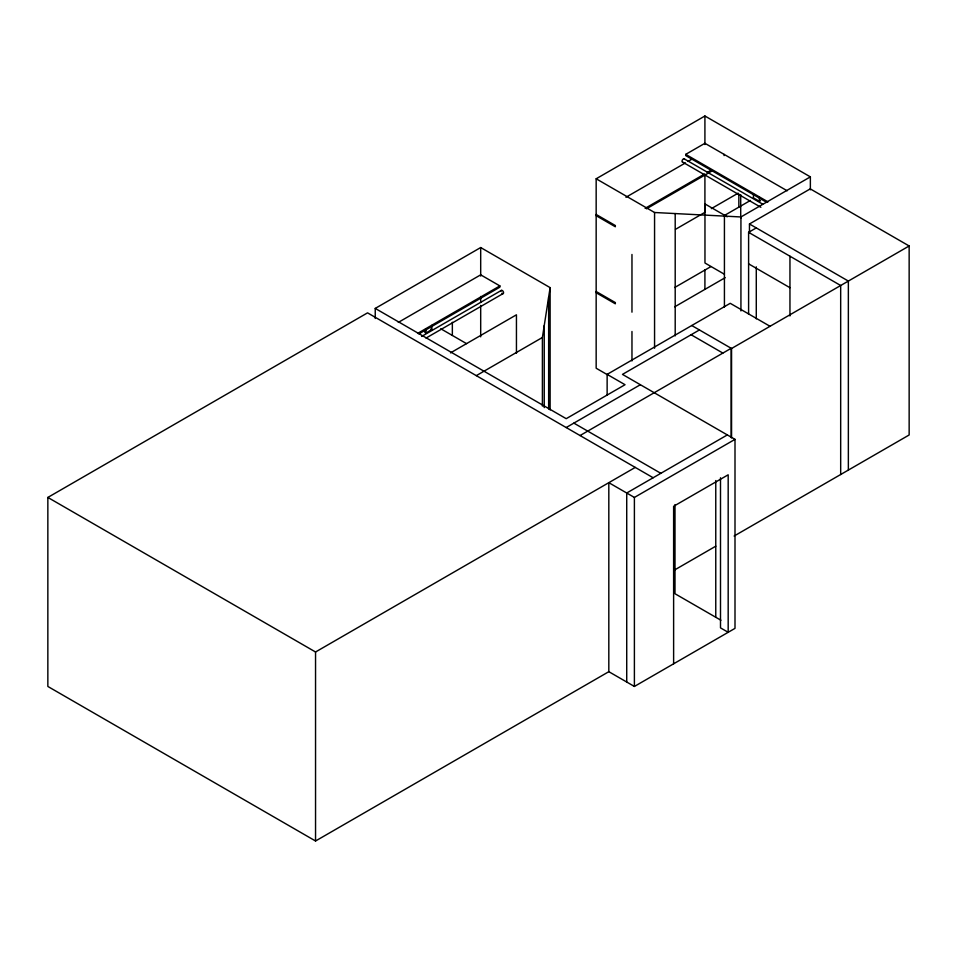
<?xml version="1.0" encoding="UTF-8"?>
<svg xmlns="http://www.w3.org/2000/svg" width="957" height="957" viewBox="0 0 957 957"><rect width="100%" height="100%" fill="white"/><g stroke="black" fill="none" stroke-linecap="round" stroke-linejoin="round"><path stroke-width="1.44" d="M699.423 329.95L622.469 374.39L735 439.359L735 628.366L634.395 686.456L608.819 671.682L315.547 841L47.85 686.456L47.85 497.437L367.548 312.855L653.153 477.746M542.392 406.103L542.392 337.486L550.119 287.626L480.689 247.54L375.24 308.417L375.24 318.478M607.671 374.869L596.163 368.23L596.163 178.78L704.914 116L810.364 176.878L810.364 189.809M766.748 202.37L685.726 155.596L685.726 154.364L704.914 143.299L787.18 190.79M398.291 322.413L480.689 274.838L499.877 285.916L499.877 287.148L418.867 333.921M625.938 197.274L685.487 162.893M688.083 161.398L691.971 159.161M417.575 333.431L499.877 285.916M424.836 329.567L424.836 332.426L425.901 333.036L431.87 329.591L431.87 325.308M421.642 336.433L501.372 290.402M645.126 208.351L704.675 173.971M707.259 172.475L711.147 170.226M646.418 208.829L712.439 170.717M426.021 338.084L503.179 293.536M450.508 352.882L516.445 314.805L516.445 353.205M675.51 229.321L704.962 212.31M711.35 208.626L738.17 193.147M724.676 215.325L750.455 200.444M753.434 193.589L753.434 197.872L759.403 201.317L760.468 200.707M596.163 178.78L654.564 212.502L740.933 216.964L810.364 176.878M476.311 375.646L542.392 337.486M749.463 232.898L749.463 223.974L810.256 188.876L909.15 245.973L909.15 434.98L734.127 536.028M748.601 314.363L748.601 232.336L756.281 227.91M674.697 287.507L710.943 266.572M674.697 306.826L725.179 277.674M607.133 395.205L607.133 374.378L730.227 303.309L770.026 326.289M566.197 427.54L640.365 384.726M580.05 435.543L731.184 348.288L731.184 437.588M691.755 325.524L731.555 348.504L909.15 245.973M47.85 497.437L315.547 651.992L635.257 467.411M727.32 434.933L626.727 493.011L626.727 682.018M608.819 671.682L608.819 482.675L634.395 497.437L735 439.359M674.745 569.882L715.788 546.184M685.726 154.364L768.028 201.891M684.243 158.862L762.681 204.152M682.425 161.996L760.875 207.286M749.463 223.974L848.357 281.071L848.357 470.078M727.236 216.796L704.962 203.937L704.962 263.008L724.305 274.18M748.601 232.336L840.677 285.497L840.677 474.516M748.601 263.845L789.956 287.71M596.163 214.464L615.339 225.541L615.339 226.773L596.163 215.696M691.11 334.747L722.87 353.085M596.163 291.502L615.339 302.579L615.339 303.812L596.163 292.734M607.133 374.378L625.041 384.714L566.209 418.676L375.24 308.417M440.746 328.753L466.526 343.635M430.806 328.981L431.87 329.591M573.865 423.114L660.832 473.32M720.908 620.232L674.996 593.735L674.996 504.578M789.956 256.213L789.956 315.954M759.403 197.034L759.403 201.317M756.281 266.847L756.281 318.848M740.933 216.964L740.933 310.929M740.718 194.63L740.718 218.316M738.852 193.96L738.852 207.143M731.555 348.504L731.555 437.804M724.425 216.103L724.425 307.101M724.09 154.364L724.09 155.596M720.501 477.794L720.501 627.876L728.181 632.302L728.181 474.804L673.62 506.301L673.62 663.811M715.764 480.558L715.764 617.265M704.914 116L704.914 144.531M704.914 175.203L704.914 212.358M704.914 269.91L704.914 289.158M675.199 213.567L675.199 335.883M654.564 212.502L654.564 348.24M634.395 497.437L634.395 686.456M631.967 254.466L631.967 312.173M631.967 331.493L631.967 360.933M550.119 287.626L550.119 409.943M548.648 297.16L548.648 409.034M544.246 325.571L544.246 407.61M480.689 247.54L480.689 276.071M480.689 296.467L480.689 302.448M480.689 305.439L480.689 336.828M452.35 322.27L452.35 335.452M425.901 328.753L425.901 333.036M315.547 651.992L315.547 841M501.001 291.239A1.806 1.041 60 0 1 502.389 290.569A1.806 1.041 60 0 1 503.538 292.962A1.806 1.041 60 0 1 501.947 293.213M682.688 162.08A1.806 1.041 -60 0 1 682.556 159.711A1.806 1.041 -60 0 1 684.566 159.34"/></g></svg>
